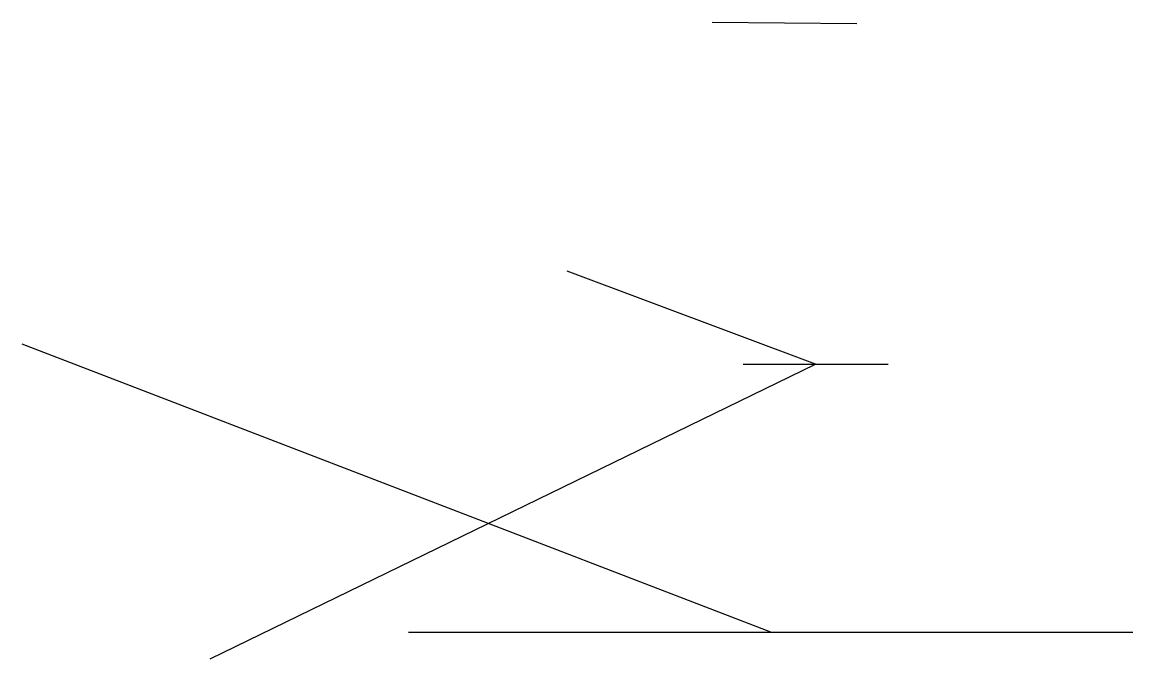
# Model space of a CAD drawing. Header units: millimetres. Extents: x 2451 to 3817, y 2138 to 2271.
# Drawn here: x 3702.5 to 3817.5, y 2137.6 to 2203.5 of the extents above; entities outside this region: 3.
import ezdxf

# ---------------------------------------------------------------- set-up
doc = ezdxf.new("R2010")
doc.units = ezdxf.units.MM

msp = doc.modelspace()

# ---------------------------------------------------------------- linework, layer by layer
for p, q in [((2628.92, 2270.78), (2633.9, 2270.6)), ((2634.77, 2268.18), (2632.25, 2266.97)), ((2450.78, 2249.91), (2450.78, 2249.91)), ((3773.93, 2203.5), (3788.93, 2203.38)), ((3784.65, 2168.09), (3758.93, 2177.73)), ((3780, 2140.34), (3702.49, 2170.14)), ((3721.95, 2137.57), (3784.65, 2168.09)), ((3777.15, 2168.09), (3792.15, 2168.09)), ((3742.5, 2140.34), (3817.5, 2140.34))]:
    msp.add_line(p, q)

doc.saveas('drawing.dxf')
